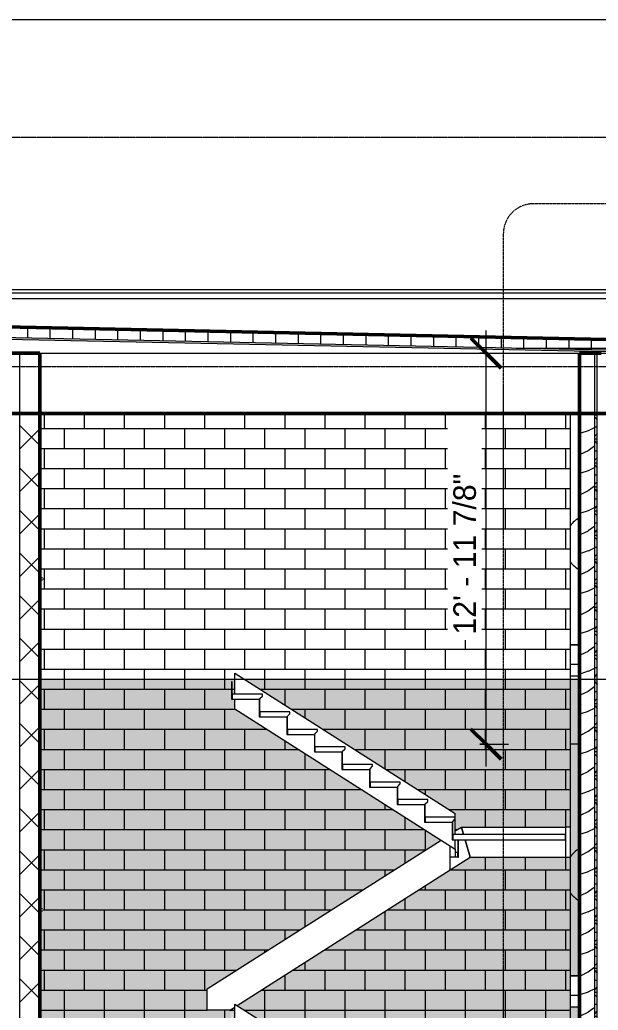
# Model space of a CAD drawing. Header units: inches. Extents: x 9584 to 15274, y -226 to 527.
# Drawn here: x 11856.8 to 12087.6, y 132 to 527 of the extents above; entities that cross this region are included whole.
import ezdxf

# ---------------------------------------------------------------- set-up
doc = ezdxf.new("R2010")
doc.units = ezdxf.units.IN
doc.header["$MEASUREMENT"] = 0
for name, pattern in [('Aligning Line 1_8_', [0.25, 0.125, -0.125]), ('Dash Dot 3_16_', [0.3125, 0.1875, -0.0625, 0, -0.0625]), ('Grid Line 1_2_', [0.875, 0.5, -0.125, 0.125, -0.125])]:
    doc.linetypes.add(name, pattern=pattern)
for name, color, linetype, lineweight in [('0-1', 7, 'Continuous', 5), ('0-2', 7, 'Continuous', 9), ('0-5', 250, 'Continuous', 13), ('A-ANNO-DIMS', 211, 'Continuous', 9), ('A-ANNO-DIMS-96', 211, 'Continuous', 9), ('A-ANNO-SYMB-1', 150, 'Dash Dot 3_16_', 9), ('A-DOOR-1', 7, 'Continuous', 9), ('A-FLOR', 192, 'Continuous', 13), ('A-FLOR-LEVL-1', 51, 'Grid Line 1_2_', 9), ('A-ROOF', 132, 'Continuous', 13), ('A-ROOF-1', 132, 'Continuous', 50), ('A-ROOF-PATT-1', 132, 'Continuous', 9), ('A-WALL', 113, 'Continuous', 13), ('A-WALL-1', 250, 'Continuous', 13), ('A-WALL-2', 10, 'Continuous', 50), ('A-WALL-3', 113, 'Continuous', 50), ('A-WALL-PATT-3', 55, 'Continuous', 9), ('A-WALL-PATT-4', 252, 'Continuous', 9), ('A-WALL-PATT-5', 111, 'Continuous', 9), ('E-LITE-EQPM-1', 7, 'Continuous', 9), ('G-ANNO-SYMB', 111, 'Aligning Line 1_8_', 9), ('G-ANNO-SYMB-1', 147, 'Aligning Line 1_8_', 9), ('I-FURN', 30, 'Continuous', 9), ('I-FURN-1', 7, 'Continuous', 9), ('S-STRS-1', 7, 'Continuous', 9)]:
    doc.layers.add(name, color=color, linetype=linetype, lineweight=lineweight)
doc.layers.add('A-AREA-PATT-1', color=7, linetype='Continuous', lineweight=9, transparency=1)
doc.styles.add('Century Gothic', font='ufonts.com_century-gothic.ttf', dxfattribs={"height": 9})
doc.dimstyles.new('OD__1_8__Tol__', dxfattribs={"dimscale": 12, "dimtxt": 9.397514, "dimasz": 1, "dimexe": 0.75, "dimexo": 0.5, "dimgap": 0.125, "dimtad": 1, "dimdec": 3, "dimrnd": 0.125, "dimzin": 3, "dimdsep": 46, "dimlunit": 4, "dimtxsty": 'Century Gothic', "dimblk1": 'OBLIQUE', "dimblk2": 'OBLIQUE', "dimsah": 1, "dimcen": 0.09, "dimdle": 0.75, "dimazin": 0, "dimtfac": 1, "dimtdec": 4, "dimtix": 1, "dimtmove": 0, "dimatfit": 3, "dimfxl": 1, "dimtvp": 1, "dimtfill": 1, "dimfrac": 2, "dimtolj": 1, "dimtzin": 0, "dimarcsym": 2})
pattern_1 = [(0, (10995.947, 72), (0, 4.798), []), (315, (10995.947, 72), (4.798427, 0), [6.786, -6.786]), (45, (10995.947, 72), (4.798427, 0), [6.786, -6.786])]

# ---------------------------------------------------------------- blocks, each defined once
blk = doc.blocks.new('Studio Light - 120V-1360589-BUILDING SECTION - EAST_WEST - LOOKING NORTH')
at = {"layer": 'E-LITE-EQPM-1'}
for start, end in [(119.8488, 142.2769), (216.8805, 240.1512)]:
    blk.add_arc((12086, 186), 12, start, end, dxfattribs=at)
blk = doc.blocks.new('Studio Light - 120V-V5-BUILDING SECTION - EAST_WEST - LOOKING NORTH')
at = {"layer": 'E-LITE-EQPM-1'}
for start, end in [(119.8488, 143.1195), (216.8805, 240.1512)]:
    blk.add_arc((12086, 318), 12, start, end, dxfattribs=at)
blk = doc.blocks.new('CTR - 2nd Phase_rvt-1-BUILDING SECTION - EAST_WEST - LOOKING NORTH')
at = {"layer": 'A-FLOR-LEVL-1'}
for p, q in [((9583.58, 394), (12532.58, 394)), ((9583.58, 264), (12532.58, 264))]:
    blk.add_line(p, q, dxfattribs=at)
at = {"layer": 'G-ANNO-SYMB-1'}
for p, q in [((12435.88, 526.95), (9680.25, 526.95)), ((12435.88, 388.59), (9680.25, 388.59))]:
    blk.add_line(p, q, dxfattribs=at)
at = {"layer": '0-2'}
for name in ['Studio Light - 120V-V5-BUILDING SECTION - EAST_WEST - LOOKING NORTH', 'Studio Light - 120V-1360589-BUILDING SECTION - EAST_WEST - LOOKING NORTH']:
    blk.add_blockref(name, (0, 0), dxfattribs=at)
blk = doc.blocks.new('Couch-Both_Arms-Generic - 2-1523460-BUILDING SECTION - EAST_WEST - LOOKING NORTH')
at = {"layer": 'I-FURN'}
for p, q in [((12080.06, 145.75), (12076.46, 145.75)), ((12076.46, 138), (12080.06, 138))]:
    blk.add_line(p, q, dxfattribs=at)
at = {"layer": 'I-FURN-1'}
blk.add_line((12076.46, 145.75), (12080.06, 145.75), dxfattribs=at)
blk = doc.blocks.new('CTR - 1st Phase - Unit Layouts_rvt-1-BUILDING SECTION - EAST_WEST - LOOKING NORTH')
at = {"layer": '0-2'}
for p in [(0, 132), (0, 0)]:
    blk.add_blockref('Couch-Both_Arms-Generic - 2-1523460-BUILDING SECTION - EAST_WEST - LOOKING NORTH', p, dxfattribs=at)
blk = doc.blocks.new('CTR  - Topography_rvt-1-BUILDING SECTION - EAST_WEST - LOOKING NORTH')
at = {"layer": 'G-ANNO-SYMB-1'}
blk.add_line((12435.88, 480), (9742.88, 480), dxfattribs=at)
blk = doc.blocks.new('HOLLOW METAL - STAIR DOOR-1762405-BUILDING SECTION - EAST_WEST - LOOKING NORTH')
at = {"layer": 'A-DOOR-1'}
for p, q in [((11865.29, 172.39), (11864.79, 172.39)), ((11864.79, 171.61), (11865.29, 171.61))]:
    blk.add_line(p, q, dxfattribs=at)
at = {"layer": 'A-DOOR-1', "flags": 128}
for points in [[(11865.88, 172.39), (11865.88, 172.39), (11865.87, 172.39), (11865.87, 172.39), (11865.87, 172.39), (11865.86, 172.39), (11865.86, 172.39), (11865.85, 172.39), (11865.85, 172.39), (11865.84, 172.39), (11865.83, 172.39), (11865.82, 172.39), (11865.81, 172.39), (11865.8, 172.39), (11865.79, 172.39), (11865.77, 172.39), (11865.76, 172.39), (11865.74, 172.39), (11865.73, 172.39), (11865.71, 172.39), (11865.7, 172.39), (11865.68, 172.39), (11865.66, 172.39), (11865.64, 172.39), (11865.62, 172.39), (11865.6, 172.39), (11865.58, 172.39), (11865.56, 172.39), (11865.54, 172.39), (11865.52, 172.39), (11865.5, 172.39), (11865.48, 172.39), (11865.45, 172.39), (11865.43, 172.39), (11865.41, 172.39), (11865.39, 172.39), (11865.36, 172.39), (11865.34, 172.39), (11865.32, 172.39), (11865.29, 172.39), (11865.29, 172.39)], [(11865.29, 171.61), (11865.31, 171.61), (11865.33, 171.61), (11865.36, 171.61), (11865.38, 171.61), (11865.4, 171.61), (11865.43, 171.61), (11865.45, 171.61), (11865.47, 171.61), (11865.49, 171.61), (11865.52, 171.61), (11865.54, 171.61), (11865.56, 171.61), (11865.58, 171.61), (11865.6, 171.61), (11865.62, 171.61), (11865.64, 171.61), (11865.66, 171.61), (11865.67, 171.61), (11865.69, 171.61), (11865.71, 171.61), (11865.73, 171.61), (11865.74, 171.61), (11865.76, 171.61), (11865.77, 171.61), (11865.78, 171.61), (11865.79, 171.61), (11865.81, 171.61), (11865.82, 171.61), (11865.83, 171.61), (11865.84, 171.61), (11865.84, 171.61), (11865.85, 171.61), (11865.86, 171.61), (11865.86, 171.61), (11865.87, 171.61), (11865.87, 171.61), (11865.87, 171.61), (11865.88, 171.61), (11865.88, 171.61)]]:
    blk.add_lwpolyline(points, dxfattribs=at)
at = {"layer": 'A-DOOR-1'}
for start, end in [(90, 97.2275), (262.7725, 270), (0, 30), (330, 0)]:
    blk.add_arc((11865.88, 172), 0.394, start, end, dxfattribs=at)
blk = doc.blocks.new('CTR - 1st Phase - Common Walls_rvt-1-BUILDING SECTION - EAST_WEST - LOOKING NORTH')
at = {"layer": 'A-AREA-PATT-1'}
h = blk.add_hatch(color=256, dxfattribs=at)
h.paths.add_polyline_path([(11864.79, 132), (11931.56, 132), (11931.56, 140.46), (12024.89, 199.85), (11942.56, 252.24), (11942.56, 256), (11941.31, 256), (11941.31, 263), (11941.56, 263), (11941.56, 258), (11942.56, 258), (11942.56, 264), (11864.79, 264), (11864.79, 172.39), (11866.05, 172.35), (11866.17, 172.26), (11866.22, 172.12), (11866.22, 171.8), (11866.05, 171.65), (11865.88, 171.62), (11865.66, 171.61), (11864.79, 171.61), (11864.79, 150.28)], flags=0)
h.paths.add_polyline_path([(12005.32, 132), (12080.06, 132), (12080.06, 133.37), (12076.46, 133.37), (12076.46, 145.75), (12080.06, 145.75), (12080.06, 264), (11946.44, 264), (12030.56, 210.46), (12030.56, 203.46), (12032.98, 205), (12076.56, 205), (12076.56, 193), (12036.47, 193), (11943.53, 133.85), (11946.44, 132)], flags=0)
h.paths.add_polyline_path([(11940.61, 132), (11942.56, 132), (11942.56, 133.24)], flags=0)
h.paths.add_polyline_path([(11865.29, 171.8), (11865.35, 172), (11865.29, 172.1), (11865.29, 171.9)], flags=0)
h = blk.add_hatch(color=256, dxfattribs=at)
h.paths.add_polyline_path([(11864.79, 0), (11931.56, 0), (11931.56, 8.46), (12024.89, 67.85), (11942.56, 120.24), (11942.56, 124), (11941.31, 124), (11941.31, 131), (11941.56, 131), (11941.56, 126), (11942.56, 126), (11942.56, 132), (11864.79, 132), (11864.79, 40.39), (11866.05, 40.35), (11866.17, 40.26), (11866.22, 40.12), (11866.22, 39.8), (11866.05, 39.65), (11865.88, 39.62), (11865.66, 39.61), (11864.79, 39.61), (11864.79, 9.02)], flags=0)
h.paths.add_polyline_path([(12076.46, 0), (12080.06, 0), (12080.06, 132), (11946.44, 132), (12030.56, 78.46), (12030.56, 71.46), (12032.98, 73), (12076.56, 73), (12076.56, 61), (12036.47, 61), (11940.92, 0.2), (11941.24, 0), (12069.9, 0)], flags=0)
h.paths.add_polyline_path([(11865.29, 39.8), (11865.35, 40), (11865.29, 40.1), (11865.29, 39.9)], flags=0)
at = {"layer": 'A-WALL-PATT-3'}
h = blk.add_hatch(dxfattribs=at)
h.set_pattern_fill('FP_29', color=256, style=0, pattern_type=2)
h.set_pattern_definition([(0, (11858.602, 132), (0, 8), []), (90, (11858.602, 132), (-8, 8), [8, -8])])
h.paths.add_polyline_path([(11864.79, 132), (11931.56, 132), (11931.56, 140.46), (12024.89, 199.85), (11942.56, 252.24), (11942.56, 256), (11941.31, 256), (11941.31, 263), (11941.56, 263), (11941.56, 258), (11942.56, 258), (11942.56, 266.46), (12030.56, 210.46), (12030.56, 203.46), (12032.98, 205), (12076.46, 205), (12076.46, 370), (11864.79, 370), (11864.79, 304.39), (11866.05, 304.35), (11866.17, 304.26), (11866.22, 304.12), (11866.22, 303.8), (11866.05, 303.65), (11865.88, 303.62), (11865.66, 303.61), (11864.79, 303.61), (11864.79, 172.39), (11866.05, 172.35), (11866.17, 172.26), (11866.22, 172.12), (11866.22, 171.8), (11866.05, 171.65), (11865.88, 171.62), (11865.66, 171.61), (11864.79, 171.61), (11864.79, 150.28)], flags=0)
h.paths.add_polyline_path([(12005.32, 132), (12076.46, 132), (12076.46, 193), (12036.47, 193), (11943.53, 133.85), (11946.44, 132)], flags=0)
h.paths.add_polyline_path([(11940.61, 132), (11942.56, 132), (11942.56, 133.24)], flags=0)
h.paths.add_polyline_path([(11865.29, 171.8), (11865.35, 172), (11865.29, 172.1), (11865.29, 171.9)], flags=0)
h.paths.add_polyline_path([(11865.29, 303.8), (11865.35, 304), (11865.29, 304.1), (11865.29, 303.9)], flags=0)
h = blk.add_hatch(dxfattribs=at)
h.set_pattern_fill('FP_26', color=256, style=0, pattern_type=2)
h.set_pattern_definition([(0, (11858.602, 0), (0, 8), []), (90, (11858.602, 0), (-8, 8), [8, -8])])
h.paths.add_polyline_path([(11912.03, 0), (11931.56, 0), (11931.56, 8.46), (12024.89, 67.85), (11942.56, 120.24), (11942.56, 124), (11941.31, 124), (11941.31, 131), (11941.56, 131), (11941.56, 126), (11942.56, 126), (11942.56, 132), (11864.79, 132), (11864.79, 96), (11912.03, 96), (11912.03, 9.02)], flags=0)
h.paths.add_polyline_path([(11941.24, 0), (12076.46, 0), (12076.46, 61), (12036.47, 61), (11940.92, 0.2)], flags=0)
h.paths.add_polyline_path([(12030.56, 71.46), (12032.98, 73), (12076.46, 73), (12076.46, 132), (11946.44, 132), (12030.56, 78.46), (12030.56, 73)], flags=0)
at = {"layer": 'A-WALL-PATT-4'}
h = blk.add_hatch(dxfattribs=at)
h.set_pattern_fill('FP_25', color=256, style=0, pattern_type=2)
h.set_pattern_definition([(45, (10995.947, 72), (-8.48528, 8.48528), []), (135, (10995.947, 72), (-8.48528, -8.48528), [])])
h.paths.add_polyline_path([(11864.79, 0), (11864.79, 370), (11856.79, 370), (11856.79, 0)], flags=0)
at = {"layer": 'A-FLOR-LEVL-1'}
for p, q in [((9583.58, 394), (12532.58, 394)), ((9583.58, 264), (12532.58, 264))]:
    blk.add_line(p, q, dxfattribs=at)
at = {"layer": 'A-WALL-1'}
for p, q in [((11856.79, 0), (11856.79, 394)), ((12076.46, 205), (12076.46, 370)), ((12076.46, 132), (12076.46, 193)), ((12076.46, 73), (12076.46, 132))]:
    blk.add_line(p, q, dxfattribs=at)
at = {"layer": 'A-WALL-2'}
for p, q in [((11864.79, 394), (11852.41, 394)), ((11864.79, 0), (11864.79, 394))]:
    blk.add_line(p, q, dxfattribs=at)
at = {"layer": 'G-ANNO-SYMB-1'}
for p, q in [((12435.88, 526.95), (9706.24, 526.95)), ((12428.12, 526.95), (9706.24, 526.95)), ((12435.88, 480), (9680.25, 480))]:
    blk.add_line(p, q, dxfattribs=at)
at = {"layer": 'S-STRS-1'}
for p, q in [((11942.56, 258), (11942.56, 266.46)), ((11942.56, 266.46), (12030.56, 210.46)), ((11941.56, 263), (11941.31, 263)), ((11941.31, 263), (11941.31, 256)), ((11941.56, 256), (11941.56, 263)), ((11953.56, 258), (11941.56, 258)), ((11941.56, 258), (11941.56, 256)), ((11952.56, 256.25), (11953.56, 257.25)), ((11953.56, 257.25), (11953.56, 258)), ((11941.31, 256), (11941.56, 256)), ((11941.56, 256), (11952.56, 256)), ((11942.56, 252.24), (11942.56, 256)), ((11952.56, 256), (11952.31, 256)), ((11952.31, 256), (11952.31, 249)), ((11952.56, 256), (11952.56, 256.25)), ((11952.56, 249), (11952.56, 256)), ((11942.56, 252.24), (12030.56, 196.24)), ((11952.31, 249), (11952.56, 249)), ((11964.56, 251), (11952.56, 251)), ((11952.56, 251), (11952.56, 249)), ((11952.56, 249), (11963.56, 249)), ((11963.56, 249), (11963.31, 249)), ((11963.31, 249), (11963.31, 242)), ((11963.56, 249.25), (11964.56, 250.25)), ((11963.56, 249), (11963.56, 249.25)), ((11963.56, 242), (11963.56, 249)), ((11964.56, 250.25), (11964.56, 251)), ((11963.31, 242), (11963.56, 242)), ((11975.56, 244), (11963.56, 244)), ((11963.56, 244), (11963.56, 242)), ((11963.56, 242), (11974.56, 242)), ((11974.56, 242), (11974.31, 242)), ((11974.31, 242), (11974.31, 235)), ((11974.56, 242.25), (11975.56, 243.25)), ((11974.56, 242), (11974.56, 242.25)), ((11974.56, 235), (11974.56, 242)), ((11975.56, 243.25), (11975.56, 244)), ((11986.56, 237), (11974.56, 237)), ((11974.56, 237), (11974.56, 235)), ((11986.56, 236.25), (11986.56, 237)), ((11974.31, 235), (11974.56, 235)), ((11974.56, 235), (11985.56, 235)), ((11985.56, 235), (11985.31, 235)), ((11985.31, 235), (11985.31, 228)), ((11985.56, 235.25), (11986.56, 236.25)), ((11985.56, 235), (11985.56, 235.25)), ((11985.56, 228), (11985.56, 235)), ((11997.56, 230), (11985.56, 230)), ((11985.56, 230), (11985.56, 228)), ((11996.56, 228.25), (11997.56, 229.25)), ((11997.56, 229.25), (11997.56, 230)), ((11985.31, 228), (11985.56, 228)), ((11985.56, 228), (11996.56, 228)), ((11996.56, 228), (11996.31, 228)), ((11996.31, 228), (11996.31, 221)), ((11996.56, 228), (11996.56, 228.25)), ((11996.56, 221), (11996.56, 228)), ((12008.56, 223), (11996.56, 223)), ((11996.56, 223), (11996.56, 221)), ((12007.56, 221.25), (12008.56, 222.25)), ((12007.56, 221), (12007.56, 221.25)), ((12008.56, 222.25), (12008.56, 223)), ((11996.31, 221), (11996.56, 221)), ((11996.56, 221), (12007.56, 221)), ((12007.56, 221), (12007.31, 221)), ((12007.31, 221), (12007.31, 214)), ((12007.56, 214), (12007.56, 221)), ((12007.31, 214), (12007.56, 214)), ((12019.56, 216), (12007.56, 216)), ((12007.56, 216), (12007.56, 214)), ((12007.56, 214), (12018.56, 214)), ((12018.56, 214), (12018.31, 214)), ((12018.31, 214), (12018.31, 207)), ((12018.56, 214.25), (12019.56, 215.25)), ((12018.56, 214), (12018.56, 214.25)), ((12018.56, 207), (12018.56, 214)), ((12019.56, 215.25), (12019.56, 216)), ((12030.56, 209), (12030.56, 210.46)), ((12018.31, 207), (12018.56, 207)), ((12030.56, 209), (12018.56, 209)), ((12018.56, 209), (12018.56, 207)), ((12018.56, 207), (12029.56, 207)), ((12029.56, 207), (12029.31, 207)), ((12029.31, 207), (12029.31, 200)), ((12029.56, 207.25), (12030.56, 208.25)), ((12029.56, 207), (12029.56, 207.25)), ((12029.56, 200), (12029.56, 207)), ((12030.56, 208.25), (12030.56, 209)), ((12030.56, 202), (12030.56, 208.25)), ((12074.56, 202), (12029.56, 202)), ((12029.56, 202), (12029.56, 200)), ((12030.56, 203.46), (12032.98, 205)), ((12032.98, 205), (12074.56, 205)), ((12032.98, 205), (12033.85, 202)), ((12033.85, 202), (12032.98, 205)), ((12076.56, 205), (12074.56, 205)), ((12074.56, 205), (12074.56, 193)), ((12074.56, 200), (12074.56, 202)), ((12076.56, 193), (12076.56, 205)), ((11931.56, 140.46), (12024.89, 199.85)), ((12028.56, 193), (12028.56, 197.51)), ((12028.56, 187.97), (12028.56, 197.51)), ((12029.31, 200), (12029.56, 200)), ((12029.56, 200), (12074.56, 200)), ((12030.56, 196.24), (12030.56, 200)), ((12031.56, 200), (12031.56, 193)), ((12031.81, 193), (12031.81, 200)), ((12034.43, 200), (12036.47, 193)), ((12036.47, 193), (12034.43, 200)), ((12030.56, 196.24), (12030.56, 193)), ((12030.56, 195), (12031.56, 195)), ((12031.56, 193), (12031.56, 195)), ((12030.56, 193), (12028.56, 193)), ((12028.56, 187.97), (12036.47, 193)), ((12031.56, 193), (12030.56, 193)), ((12031.56, 193), (12031.81, 193)), ((12036.47, 193), (12074.56, 193)), ((12074.56, 193), (12076.56, 193)), ((11943.53, 133.85), (12028.56, 187.97)), ((11931.56, 132), (11931.56, 140.46)), ((11942.56, 126), (11942.56, 134.46)), ((11942.56, 134.46), (12030.56, 78.46)), ((11940.61, 132), (11931.56, 132)), ((11940.61, 132), (11942.56, 133.24))]:
    blk.add_line(p, q, dxfattribs=at)
at = {"layer": '0-5'}
for p in [(0, 132), (0, 0)]:
    blk.add_blockref('HOLLOW METAL - STAIR DOOR-1762405-BUILDING SECTION - EAST_WEST - LOOKING NORTH', p, dxfattribs=at)
blk = doc.blocks.new('Basic Wall _ EXT - FIBER CEMENT - SMALL - ___-1820306-BUILDING SECTION - EAST_WEST - LOOKING NORTH')
at = {"layer": 'A-WALL'}
blk.add_line((12113.03, 419.28), (11252.92, 419.28), dxfattribs=at)
blk = doc.blocks.new('DIMBLOCK12-BUILDING SECTION - EAST_WEST - LOOKING NORTH')
at = {"layer": 'A-ANNO-DIMS-96'}
for p, q in [((12042.8, 229.12), (12042.8, 403)), ((12040.32, 394), (12051.8, 394)), ((12042.8, 394), (12040.32, 394)), ((12040.32, 238.12), (12051.8, 238.12)), ((12042.8, 238.12), (12040.32, 238.12))]:
    blk.add_line(p, q, dxfattribs=at)
at = {"layer": 'A-ANNO-DIMS-96', "lineweight": 50}
for p, q in [((12042.8, 394), (12036.8, 400)), ((12042.8, 394), (12048.8, 388)), ((12042.8, 238.12), (12036.8, 244.12)), ((12042.8, 238.12), (12048.8, 232.12))]:
    blk.add_line(p, q, dxfattribs=at)
at = {"layer": 'A-ANNO-DIMS-96', "color": 0, "insert": (12029.77, 281.83), "char_height": 9, "width": 82.1611, "attachment_point": 1, "rotation": 90, "line_spacing_factor": 0.984502, "style": 'Century Gothic', "bg_fill": 3, "box_fill_scale": 1.25, "bg_fill_color": 256, "bg_fill_true_color": 13158600, "bg_fill_transparency": 0}
blk.add_mtext('12\' - 11 7/8"', dxfattribs=at)
blk = doc.blocks.new('_Oblique')
at = {"color": 0, "linetype": 'ByBlock', "lineweight": -2}
blk.add_line((-0.5, -0.5), (0.5, 0.5), dxfattribs=at)

msp = doc.modelspace()

# ---------------------------------------------------------------- hatches: boundary and pattern name
at = {"layer": 'A-ROOF-PATT-1'}
h = msp.add_hatch(dxfattribs=at)
h.set_pattern_fill('FP_13', color=256, style=0, pattern_type=2)
h.set_pattern_definition([(0, (10995.947, 72), (0, 9), []), (90, (10995.947, 72), (-9, 6e-16), [])])
h.paths.add_polyline_path([(12110.3394, 394.8624), (12110.3394, 398.8632), (11255.6394, 416.4537), (11255.6394, 412.4657), (12109.7144, 394.8752)], flags=0)
h = msp.add_hatch(dxfattribs=at)
h.set_pattern_fill('FP_4', color=256, style=0, pattern_type=2)
h.set_pattern_definition(pattern_1)
h.paths.add_polyline_path([(12110.3394, 394.1122), (12110.3394, 394.8624), (11255.6394, 412.4657), (11255.6394, 411.7156), (12109.7144, 394.1251)], flags=0)
at = {"layer": 'A-WALL-PATT-5'}
h = msp.add_hatch(dxfattribs=at)
h.set_pattern_fill('FP_1', color=256, style=0, pattern_type=2)
h.set_pattern_definition([(0, (10995.947, 72), (30.72, 7.68), [1.267, -21.773, 1.267, -21.773, -122.88]), (0, (10995.947, 72), (30.72, 7.68), [-46.08, 1.267, -44.813, 1.267, -21.773, -53.76]), (0, (10995.947, 72), (30.72, 7.68), [-115.2, 1.267, -14.093, 1.267, -37.133]), (120, (11007.467, 75.84), (-22.011075, 22.7643), [1.267, -21.773, 1.267, -21.773, -122.88]), (120, (11007.467, 75.84), (-22.011075, 22.7643), [-46.08, 1.267, -44.813, 1.267, -21.773, -53.76]), (120, (11007.467, 75.84), (-22.011075, 22.7643), [-115.2, 1.267, -14.093, 1.267, -37.133]), (240, (11011.307, 91.2), (-8.708925, -30.4443), [1.267, -21.773, 1.267, -21.773, -122.88]), (240, (11011.307, 91.2), (-8.708925, -30.4443), [-46.08, 1.267, -44.813, 1.267, -21.773, -53.76]), (240, (11011.307, 91.2), (-8.708925, -30.4443), [-115.2, 1.267, -14.093, 1.267, -37.133])])
h.paths.add_polyline_path([(12080.6657, -12), (12080.6894, -12), (12080.6894, 370), (12080.0644, 370), (12080.0644, -12)], flags=0)
h = msp.add_hatch(dxfattribs=at)
h.set_pattern_fill('FP_3', color=256, style=0, pattern_type=2)
h.set_pattern_definition([(216.87, (11002.345, 87.994), (47.980943, 31.987086), [7.997, -71.971]), (206.565, (11011.941, 83.196), (-15.993714, -15.994133), [17.881, -17.881]), (198.435, (11011.941, 75.199), (-31.98674, -15.99388), [10.115, -40.461])])
h.paths.add_polyline_path([(12082.1894, -30), (12086.1894, -30), (12086.1894, 370), (12080.6894, 370), (12080.6894, -30)], flags=0)
h = msp.add_hatch(dxfattribs=at)
h.set_pattern_fill('FP_4', color=256, style=0, pattern_type=2)
h.set_pattern_definition(pattern_1)
h.paths.add_polyline_path([(12087.1894, -12), (12087.1894, 370), (12086.1894, 370), (12086.1894, -12)], flags=0)

# ---------------------------------------------------------------- linework, layer by layer
at = {"layer": 'A-ANNO-SYMB-1'}
msp.add_line((12221.4168, 453.5803), (12061.7062, 453.5803), dxfattribs=at)
msp.add_arc((12061.7062, 441.5803), 12, 90, 180, dxfattribs=at)
at = {"layer": 'A-FLOR'}
for p, q in [((12076.4644, 265.375), (12080.0644, 265.375)), ((12080.0644, 238.125), (12076.4644, 238.125)), ((12076.4644, 133.375), (12080.0644, 133.375))]:
    msp.add_line(p, q, dxfattribs=at)
at = {"layer": 'A-FLOR-LEVL-1'}
for p, q in [((9610.2403, 394), (12532.5752, 394)), ((9610.2403, 264), (12532.5752, 264))]:
    msp.add_line(p, q, dxfattribs=at)
at = {"layer": 'A-ROOF'}
for p, q in [((11256.2644, 416.735), (12109.7144, 399.1264)), ((12109.7144, 415.7242), (11305.7419, 415.7142))]:
    msp.add_line(p, q, dxfattribs=at)
at = {"layer": 'A-ROOF', "flags": 128}
for points in [[(12109.7144, 398.8761), (11682.9894, 407.6649), (11256.2644, 416.4537)], [(12110.3394, 394.8624), (11682.9894, 403.664), (11255.6394, 412.4657)], [(12110.3394, 394.1122), (11682.9894, 402.9139), (11255.6394, 411.7156)]]:
    msp.add_lwpolyline(points, dxfattribs=at)
at = {"layer": 'A-ROOF-1'}
msp.add_line((11256.2644, 370), (12109.7144, 370), dxfattribs=at)
at = {"layer": 'A-ROOF-1', "flags": 128}
msp.add_lwpolyline([(12109.7144, 399.1262), (12014.8866, 401.0792), (11920.0588, 403.0323), (11825.2311, 404.9853), (11730.4033, 406.9384), (11635.5755, 408.8915), (11540.7477, 410.8445), (11445.92, 412.7976), (11351.0922, 414.7507), (11256.2644, 416.7037)], dxfattribs=at)
at = {"layer": 'A-WALL'}
for p, q in [((12109.7144, 418), (11256.2644, 418)), ((12080.6894, -30), (12080.6894, 394)), ((12086.1894, -30), (12086.1894, 394)), ((12087.1894, -12), (12087.1894, 394))]:
    msp.add_line(p, q, dxfattribs=at)
at = {"layer": 'A-WALL-3'}
for p, q in [((12088.6894, 394), (12080.0644, 394)), ((12080.0644, 394), (12080.0644, -30))]:
    msp.add_line(p, q, dxfattribs=at)
at = {"layer": 'G-ANNO-SYMB'}
for p, q in [((12435.8839, 526.9531), (9706.2403, 526.9531)), ((12435.8839, 526.9531), (9706.2403, 526.9531)), ((12435.8839, 480), (9680.2519, 480))]:
    msp.add_line(p, q, dxfattribs=at)

# ---------------------------------------------------------------- block references
at = {"layer": '0-1'}
for name in ['CTR - 2nd Phase_rvt-1-BUILDING SECTION - EAST_WEST - LOOKING NORTH', 'CTR - 1st Phase - Common Walls_rvt-1-BUILDING SECTION - EAST_WEST - LOOKING NORTH', 'CTR  - Topography_rvt-1-BUILDING SECTION - EAST_WEST - LOOKING NORTH', 'CTR - 1st Phase - Unit Layouts_rvt-1-BUILDING SECTION - EAST_WEST - LOOKING NORTH']:
    msp.add_blockref(name, (0, 0), dxfattribs=at)
at = {"layer": 'A-WALL'}
msp.add_blockref('Basic Wall _ EXT - FIBER CEMENT - SMALL - ___-1820306-BUILDING SECTION - EAST_WEST - LOOKING NORTH', (0, 0), dxfattribs=at)

# ---------------------------------------------------------------- next in the draw order: dimensions: what is measured, and where the dimension line sits
at = {"layer": 'A-ANNO-DIMS'}
dim = msp.add_linear_dim(base=(12042.8025, 394), p1=(12034.3173, 238.125), p2=(12034.3173, 394), angle=90, dimstyle='OD__1_8__Tol__', override={"dimpost": '<>', "dimfxl": 155.875}, dxfattribs=at)
dim.commit()
dim.dimension.update_dxf_attribs({"geometry": 'DIMBLOCK12-BUILDING SECTION - EAST_WEST - LOOKING NORTH', "text_midpoint": (12036.0775, 316.0625)})

# ---------------------------------------------------------------- next in the draw order: linework, layer by layer
at = {"layer": 'A-ANNO-SYMB-1'}
msp.add_line((12049.7062, 441.5803), (12049.7062, -97.9828), dxfattribs=at)

doc.saveas('drawing.dxf')
